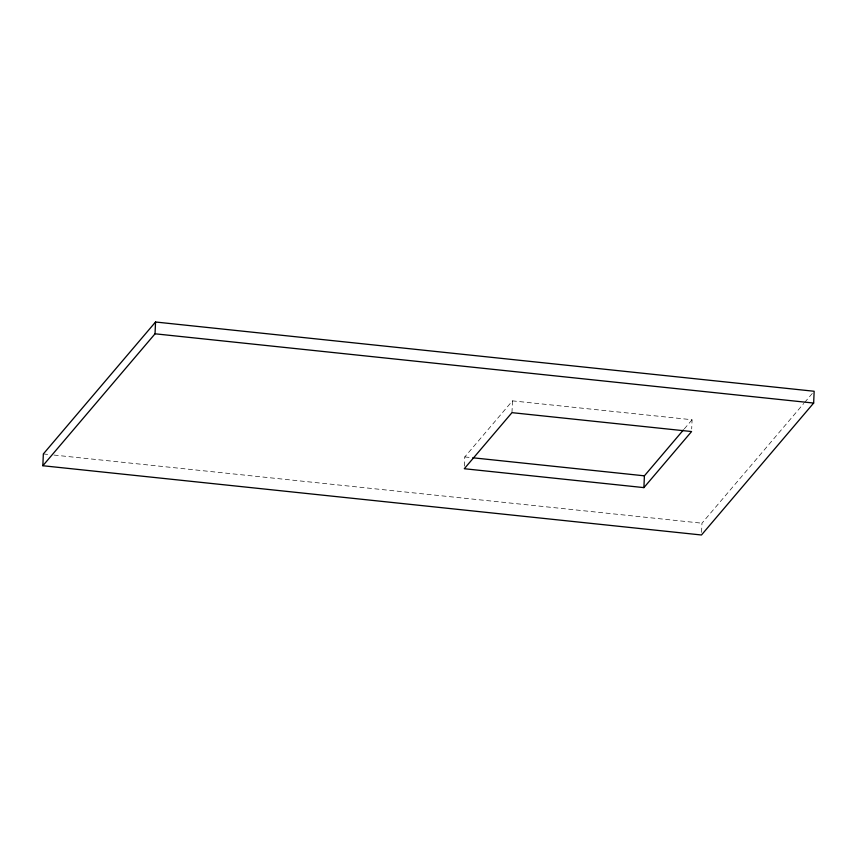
<?xml version="1.0" encoding="UTF-8"?>
<svg xmlns="http://www.w3.org/2000/svg" width="857" height="857" viewBox="0 0 857 857"><rect width="100%" height="100%" fill="white"/><g stroke="black" fill="none" stroke-linecap="round" stroke-linejoin="round"><path stroke-width="0.64" stroke-dasharray="4.29 3.21" d="M464.398 466.112L464.783 456.942L512.465 400.862L692.081 419.748L691.695 428.918M511.972 412.656L512.465 400.862M701.572 532.368L701.958 523.198L803.791 403.443M684.282 428.928L692.081 419.748M804.659 402.426L812.425 393.288M464.783 456.942L471.436 457.638M43.343 453.942L48.667 454.51M53.991 455.067L701.958 523.198"/><path stroke-width="1.29" d="M42.85 465.737L43.343 453.942L155.535 322.007L814.15 391.263L813.657 403.058L701.465 534.993L42.85 465.737L155.042 333.802L155.535 322.007M643.907 487.622L691.588 431.542L511.972 412.656L464.29 468.725L643.907 487.622L644.4 475.828L683.415 429.946M155.042 333.802L813.657 403.058M472.764 457.777L644.4 475.828"/></g></svg>
